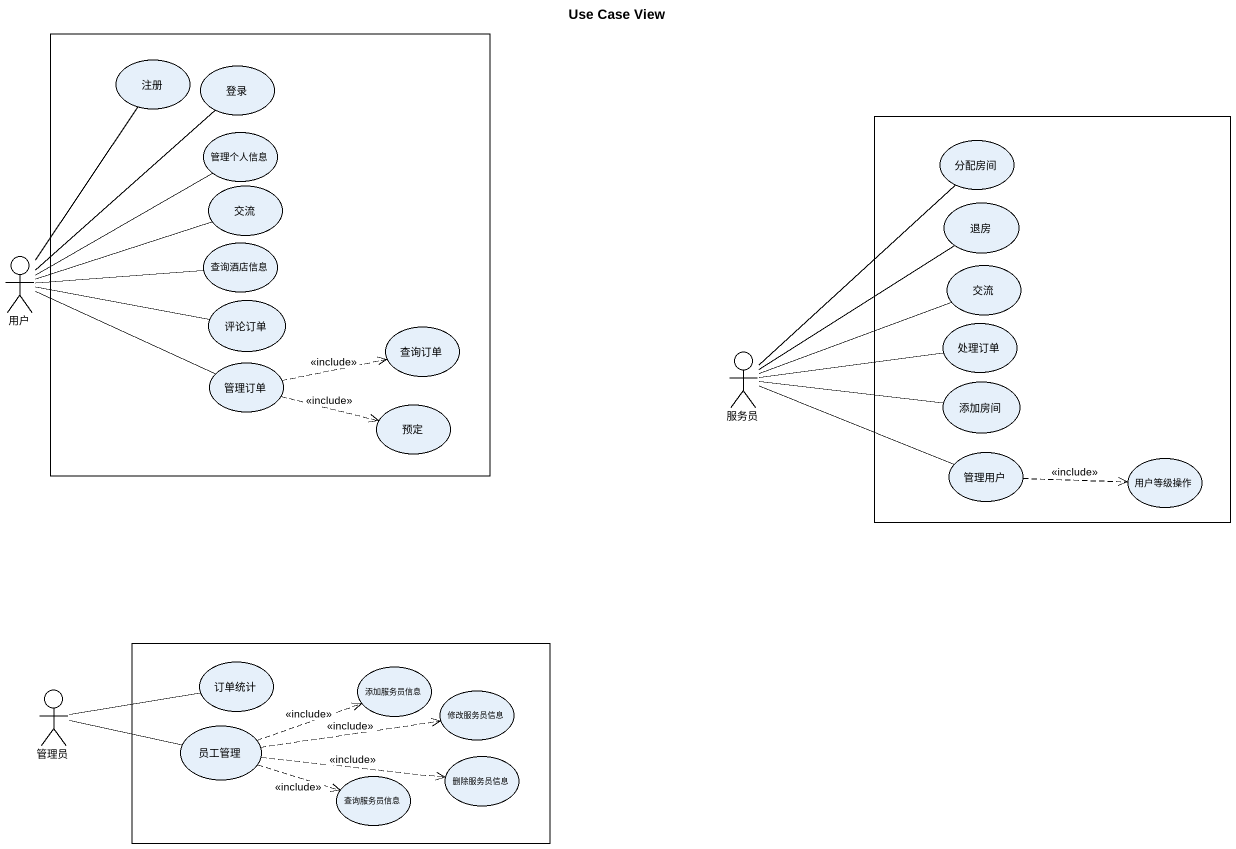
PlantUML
@startuml
title Use Case View
rectangle " " as rectangle1 {
  usecase 注册
  usecase 登录
  usecase 管理个人信息
  usecase 交流
  usecase 查询酒店信息
  usecase 评论订单
  usecase 查询订单
  usecase 管理订单
  usecase 预定
}
rectangle " " as rectangle2 {
  usecase 分配房间
  usecase 退房
  usecase "交流" as 交流_2
  usecase 处理订单
  usecase 添加房间
  usecase 管理用户
  usecase 用户等级操作
}
actor 用户
actor 服务员
rectangle " " as rectangle3 {
  usecase 订单统计
  usecase 添加服务员信息
  usecase 修改服务员信息
  usecase 员工管理
  usecase 查询服务员信息
  usecase 删除服务员信息
}
actor 管理员
用户 -up- 注册
用户 -up- 登录
用户 -up- 管理个人信息
用户 -right- 交流
用户 -right- 查询酒店信息
用户 -right- 评论订单
用户 -right- 管理订单
管理订单 .right.> 查询订单 : <<include>>
管理订单 .right.> 预定 : <<include>>
服务员 -up- 分配房间
服务员 -up- 退房
服务员 -right- 交流_2
服务员 -right- 处理订单
服务员 -right- 添加房间
服务员 -right- 管理用户
管理用户 .right.> 用户等级操作 : <<include>>
管理员 -right- 订单统计
管理员 -right- 员工管理
员工管理 .right.> 添加服务员信息 : <<include>>
员工管理 .right.> 修改服务员信息 : <<include>>
员工管理 .right.> 查询服务员信息 : <<include>>
员工管理 .right.> 删除服务员信息 : <<include>>
@enduml
